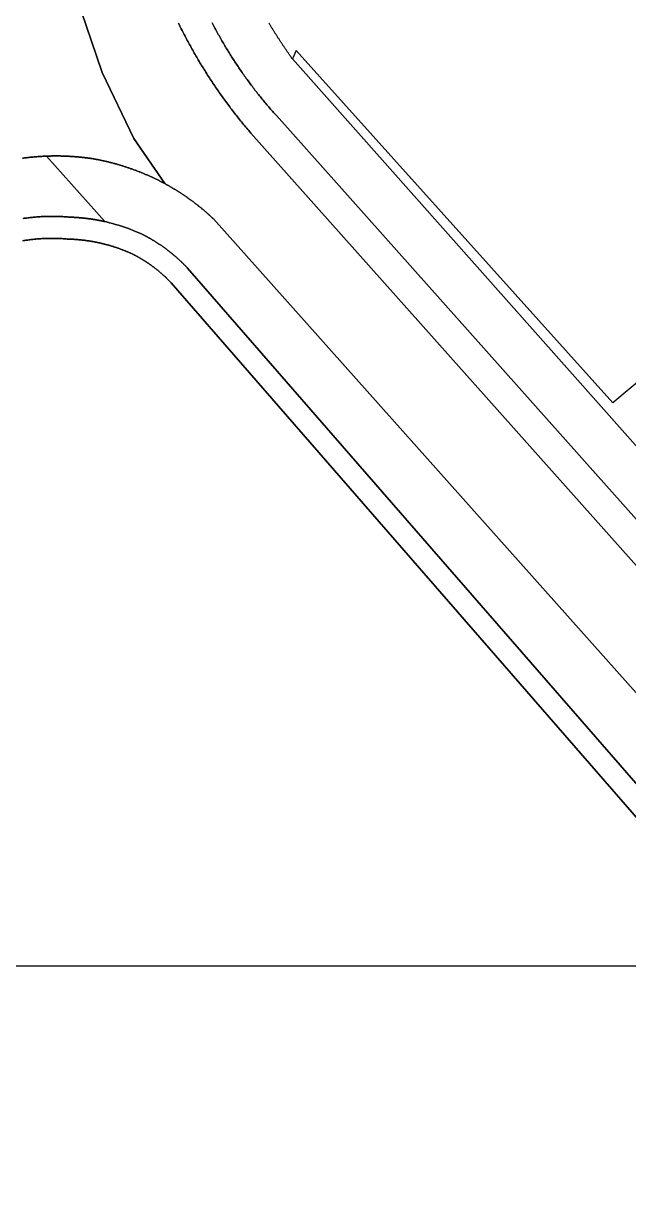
# Model space of a CAD drawing. Header units: metres. Extents: x -127 to 442, y -186 to 462.
# Drawn here: x 70.6 to 98.1, y 238.8 to 291.9 of the extents above; entities that cross this region are included whole.
import ezdxf

# ---------------------------------------------------------------- set-up
doc = ezdxf.new("R2010")
doc.units = ezdxf.units.M

msp = doc.modelspace()

# ---------------------------------------------------------------- linework, layer by layer
at = {"color": 7}
msp.add_lwpolyline([(0, 0), (249, 0), (249, 249), (0, 249)], close=True, dxfattribs=at)
at = {"layer": 'road_0', "color": 8}
for points in [[(79.198, 291.911), (79.229, 291.852), (79.259, 291.794), (79.29, 291.736), (79.321, 291.677), (79.352, 291.619), (79.384, 291.561), (79.415, 291.503), (79.447, 291.446), (79.479, 291.388), (79.511, 291.33), (79.544, 291.273), (79.576, 291.215), (79.609, 291.158), (79.642, 291.101), (79.675, 291.044), (79.708, 290.987), (79.741, 290.93), (79.775, 290.873), (79.809, 290.817), (79.843, 290.76), (79.877, 290.704), (79.911, 290.647), (79.946, 290.591), (79.981, 290.535), (80.016, 290.479), (80.051, 290.423), (80.086, 290.368), (80.122, 290.312), (80.157, 290.257), (80.193, 290.201), (80.229, 290.146), (80.265, 290.091), (80.302, 290.036), (80.338, 289.981), (80.375, 289.926), (80.412, 289.871), (80.449, 289.817), (80.486, 289.762), (80.524, 289.708), (80.561, 289.654), (80.599, 289.6), (80.637, 289.546), (80.675, 289.492), (80.714, 289.439), (80.752, 289.385), (80.791, 289.332), (80.83, 289.278), (80.869, 289.225), (80.908, 289.172), (80.947, 289.119), (80.987, 289.066), (81.027, 289.014), (81.067, 288.961), (81.107, 288.909), (81.147, 288.856), (81.187, 288.804), (81.228, 288.752), (81.269, 288.7), (81.31, 288.649), (81.351, 288.597), (81.392, 288.546), (81.434, 288.494), (81.475, 288.443), (81.517, 288.392), (81.559, 288.341), (81.601, 288.29), (81.643, 288.24), (81.686, 288.189), (81.728, 288.139), (81.771, 288.089), (81.814, 288.039), (81.857, 287.989), (81.9, 287.939), (81.944, 287.889), (81.987, 287.84), (82.031, 287.79), (82.075, 287.741), (82.119, 287.692), (82.119, 287.692), (99.992, 267.648)], [(102.41, 268.242), (82.849, 290.271), (82.849, 290.271), (82.831, 290.297), (82.812, 290.323), (82.794, 290.349), (82.776, 290.375), (82.758, 290.401), (82.739, 290.427), (82.721, 290.453), (82.703, 290.479), (82.685, 290.505), (82.667, 290.532), (82.649, 290.558), (82.631, 290.584), (82.613, 290.61), (82.595, 290.637), (82.577, 290.663), (82.559, 290.689), (82.541, 290.715), (82.524, 290.742), (82.506, 290.768), (82.488, 290.794), (82.47, 290.821), (82.453, 290.847), (82.435, 290.874), (82.417, 290.9), (82.4, 290.927), (82.382, 290.953), (82.365, 290.98), (82.347, 291.006), (82.33, 291.033), (82.312, 291.059), (82.295, 291.086), (82.277, 291.113), (82.26, 291.139), (82.243, 291.166), (82.226, 291.193), (82.208, 291.219), (82.191, 291.246), (82.174, 291.273), (82.157, 291.299), (82.14, 291.326), (82.122, 291.353), (82.105, 291.38), (82.088, 291.407), (82.071, 291.434), (82.054, 291.46), (82.037, 291.487), (82.021, 291.514), (82.004, 291.541), (81.987, 291.568), (81.97, 291.595), (81.953, 291.622), (81.937, 291.649), (81.92, 291.676), (81.903, 291.703), (81.887, 291.73), (81.87, 291.758), (81.853, 291.785), (81.837, 291.812), (81.82, 291.839), (81.804, 291.866), (81.787, 291.893)], [(98.82, 275.789), (97.43, 274.624), (83.021, 290.651), (82.849, 290.271), (102.41, 268.242)]]:
    msp.add_lwpolyline(points, dxfattribs=at)
at = {"layer": 'terrain_0', "color": 8}
for points in [[(77.666, 291.898), (77.699, 291.832), (77.731, 291.767), (77.764, 291.701), (77.796, 291.636), (77.83, 291.57), (77.863, 291.505), (77.896, 291.44), (77.93, 291.375), (77.964, 291.31), (77.998, 291.245), (78.032, 291.181), (78.067, 291.116), (78.101, 291.052), (78.136, 290.987), (78.171, 290.923), (78.207, 290.859), (78.242, 290.795), (78.278, 290.731), (78.314, 290.667), (78.35, 290.604), (78.386, 290.54), (78.422, 290.477), (78.459, 290.413), (78.496, 290.35), (78.533, 290.287), (78.57, 290.224), (78.608, 290.161), (78.645, 290.098), (78.683, 290.036), (78.721, 289.973), (78.76, 289.911), (78.798, 289.848), (78.837, 289.786), (78.876, 289.724), (78.915, 289.662), (78.954, 289.6), (78.993, 289.539), (79.033, 289.477), (79.073, 289.416), (79.113, 289.354), (79.153, 289.293), (79.193, 289.232), (79.234, 289.171), (79.274, 289.11), (79.315, 289.05), (79.357, 288.989), (79.398, 288.929), (79.439, 288.869), (79.481, 288.808), (79.523, 288.748), (79.565, 288.688), (79.607, 288.629), (79.65, 288.569), (79.692, 288.51), (79.735, 288.45), (79.778, 288.391), (79.821, 288.332), (79.865, 288.273), (79.908, 288.214), (79.952, 288.155), (79.996, 288.097), (80.04, 288.038), (80.084, 287.98), (80.129, 287.922), (80.174, 287.864), (80.218, 287.806), (80.263, 287.749), (80.309, 287.691), (80.354, 287.633), (80.399, 287.576), (80.445, 287.519), (80.491, 287.462), (80.537, 287.405), (80.584, 287.348), (80.63, 287.292), (80.677, 287.235), (80.723, 287.179), (80.77, 287.123), (80.818, 287.067), (80.865, 287.011), (80.912, 286.956), (80.96, 286.9), (80.96, 286.9), (121.16, 241.8)], [(99.992, 267.648), (82.119, 287.692), (82.119, 287.692), (82.075, 287.741), (82.031, 287.79), (81.987, 287.84), (81.944, 287.889), (81.9, 287.939), (81.857, 287.989), (81.814, 288.039), (81.771, 288.089), (81.728, 288.139), (81.686, 288.189), (81.643, 288.24), (81.601, 288.29), (81.559, 288.341), (81.517, 288.392), (81.475, 288.443), (81.434, 288.494), (81.392, 288.546), (81.351, 288.597), (81.31, 288.649), (81.269, 288.7), (81.228, 288.752), (81.187, 288.804), (81.147, 288.856), (81.107, 288.909), (81.067, 288.961), (81.027, 289.014), (80.987, 289.066), (80.947, 289.119), (80.908, 289.172), (80.869, 289.225), (80.83, 289.278), (80.791, 289.332), (80.752, 289.385), (80.714, 289.439), (80.675, 289.492), (80.637, 289.546), (80.599, 289.6), (80.561, 289.654), (80.524, 289.708), (80.486, 289.762), (80.449, 289.817), (80.412, 289.871), (80.375, 289.926), (80.338, 289.981), (80.302, 290.036), (80.265, 290.091), (80.229, 290.146), (80.193, 290.201), (80.157, 290.257), (80.122, 290.312), (80.086, 290.368), (80.051, 290.423), (80.016, 290.479), (79.981, 290.535), (79.946, 290.591), (79.911, 290.647), (79.877, 290.704), (79.843, 290.76), (79.809, 290.817), (79.775, 290.873), (79.741, 290.93), (79.708, 290.987), (79.675, 291.044), (79.642, 291.101), (79.609, 291.158), (79.576, 291.215), (79.544, 291.273), (79.511, 291.33), (79.479, 291.388), (79.447, 291.446), (79.415, 291.503), (79.384, 291.561), (79.352, 291.619), (79.321, 291.677), (79.29, 291.736), (79.259, 291.794), (79.229, 291.852), (79.198, 291.911)]]:
    msp.add_lwpolyline(points, dxfattribs=at)
at = {"layer": 'terrain_5', "color": 3}
for points in [[(70.577, 285.753), (70.62, 285.759), (70.663, 285.765), (70.707, 285.77), (70.75, 285.775), (70.793, 285.781), (70.837, 285.786), (70.88, 285.79), (70.924, 285.795), (70.967, 285.799), (71.011, 285.804), (71.054, 285.808), (71.098, 285.812), (71.141, 285.816), (71.185, 285.819), (71.228, 285.823), (71.272, 285.826), (71.315, 285.829), (71.359, 285.832), (71.402, 285.835), (71.446, 285.837), (71.49, 285.84), (71.533, 285.842), (71.577, 285.844), (71.62, 285.846), (71.664, 285.848), (71.664, 285.848), (71.685, 285.849), (71.705, 285.85), (71.726, 285.85), (71.747, 285.851), (71.768, 285.852), (71.788, 285.852), (71.809, 285.853), (71.83, 285.853), (71.851, 285.854), (71.871, 285.854), (71.892, 285.855), (71.913, 285.855), (71.934, 285.855), (71.954, 285.856), (71.975, 285.856), (71.996, 285.856), (72.017, 285.856), (72.037, 285.856), (72.058, 285.856), (72.079, 285.857), (72.1, 285.857), (72.12, 285.857), (72.141, 285.856), (72.162, 285.856), (72.183, 285.856), (72.203, 285.856), (72.224, 285.856), (72.245, 285.856), (72.265, 285.855), (72.286, 285.855), (72.307, 285.855), (72.328, 285.854), (72.348, 285.854), (72.369, 285.853), (72.39, 285.853), (72.411, 285.852), (72.431, 285.852), (72.452, 285.851), (72.473, 285.85), (72.494, 285.85), (72.514, 285.849), (72.535, 285.848), (72.556, 285.847), (72.577, 285.846), (72.597, 285.846), (72.618, 285.845), (72.639, 285.844), (72.659, 285.843), (72.68, 285.842), (72.701, 285.84), (72.722, 285.839), (72.742, 285.838), (72.763, 285.837), (72.784, 285.836), (72.804, 285.834), (72.825, 285.833), (72.846, 285.832), (72.866, 285.83), (72.887, 285.829), (72.908, 285.827), (72.929, 285.826), (72.949, 285.824), (72.97, 285.823), (72.991, 285.821), (73.011, 285.819), (73.032, 285.818), (73.053, 285.816), (73.073, 285.814), (73.094, 285.812), (73.115, 285.811), (73.135, 285.809), (73.156, 285.807), (73.177, 285.805), (73.197, 285.803), (73.218, 285.801), (73.239, 285.799), (73.259, 285.796), (73.28, 285.794), (73.3, 285.792), (73.321, 285.79), (73.342, 285.788), (73.362, 285.785), (73.383, 285.783), (73.403, 285.781), (73.424, 285.778), (73.445, 285.776), (73.465, 285.773), (73.486, 285.771), (73.506, 285.768), (73.527, 285.765), (73.548, 285.763), (73.568, 285.76), (73.589, 285.757), (73.609, 285.754), (73.63, 285.752), (73.65, 285.749), (73.671, 285.746), (73.691, 285.743), (73.712, 285.74), (73.712, 285.74), (73.747, 285.734), (73.782, 285.728), (73.818, 285.722), (73.853, 285.715), (73.888, 285.709), (73.923, 285.703), (73.958, 285.696), (73.993, 285.689), (74.028, 285.682), (74.063, 285.675), (74.098, 285.668), (74.133, 285.661), (74.168, 285.654), (74.203, 285.646), (74.238, 285.639), (74.272, 285.631), (74.307, 285.623), (74.342, 285.615), (74.377, 285.607), (74.412, 285.599), (74.446, 285.591), (74.481, 285.582), (74.516, 285.574), (74.55, 285.565), (74.585, 285.556), (74.619, 285.548), (74.654, 285.539), (74.689, 285.53), (74.723, 285.52), (74.757, 285.511), (74.792, 285.502), (74.826, 285.492), (74.861, 285.482), (74.895, 285.473), (74.929, 285.463), (74.964, 285.453), (74.998, 285.443), (75.032, 285.433), (75.066, 285.422), (75.1, 285.412), (75.134, 285.401), (75.168, 285.391), (75.202, 285.38), (75.236, 285.369), (75.27, 285.358), (75.304, 285.347), (75.338, 285.336), (75.372, 285.324), (75.406, 285.313), (75.44, 285.301), (75.473, 285.29), (75.507, 285.278), (75.541, 285.266), (75.574, 285.254), (75.608, 285.242), (75.641, 285.23), (75.675, 285.217), (75.708, 285.205), (75.742, 285.192), (75.775, 285.18), (75.808, 285.167), (75.842, 285.154), (75.875, 285.141), (75.908, 285.128), (75.941, 285.115), (75.974, 285.101), (76.007, 285.088), (76.041, 285.074), (76.073, 285.061), (76.106, 285.047), (76.139, 285.033), (76.172, 285.019), (76.205, 285.005), (76.238, 284.991), (76.27, 284.976), (76.303, 284.962), (76.336, 284.948), (76.368, 284.933), (76.401, 284.918), (76.433, 284.903), (76.466, 284.888), (76.498, 284.873), (76.53, 284.858), (76.562, 284.843), (76.595, 284.827), (76.627, 284.812), (76.659, 284.796), (76.691, 284.781), (76.723, 284.765), (76.755, 284.749), (76.787, 284.733), (76.819, 284.717), (76.85, 284.701), (76.882, 284.684), (76.914, 284.668), (76.945, 284.651), (76.977, 284.635), (77.009, 284.618), (77.04, 284.601), (77.04, 284.601), (75.643, 286.651), (74.199, 289.659), (72.996, 293.194)], [(72.996, 293.194), (74.199, 289.659), (75.643, 286.651), (77.04, 284.601), (77.04, 284.601), (77.064, 284.588), (77.089, 284.574), (77.113, 284.561), (77.137, 284.548), (77.161, 284.534), (77.185, 284.521), (77.209, 284.507), (77.233, 284.493), (77.257, 284.48), (77.281, 284.466), (77.305, 284.452), (77.329, 284.438), (77.353, 284.424), (77.377, 284.41), (77.401, 284.396), (77.425, 284.382), (77.448, 284.368), (77.472, 284.353), (77.496, 284.339), (77.519, 284.324), (77.543, 284.31), (77.566, 284.295), (77.59, 284.281), (77.613, 284.266), (77.637, 284.251), (77.66, 284.237), (77.683, 284.222), (77.707, 284.207), (77.73, 284.192), (77.753, 284.177), (77.776, 284.162), (77.8, 284.147), (77.823, 284.131), (77.846, 284.116), (77.869, 284.101), (77.892, 284.085), (77.915, 284.07), (77.938, 284.054), (77.96, 284.039), (77.983, 284.023), (78.006, 284.008), (78.029, 283.992), (78.052, 283.976), (78.074, 283.96), (78.097, 283.944), (78.119, 283.928), (78.142, 283.912), (78.164, 283.896), (78.187, 283.88), (78.209, 283.864), (78.232, 283.848), (78.254, 283.831), (78.276, 283.815), (78.299, 283.798), (78.321, 283.782), (78.343, 283.765), (78.365, 283.749), (78.387, 283.732), (78.409, 283.715), (78.431, 283.698), (78.453, 283.682), (78.475, 283.665), (78.497, 283.648), (78.519, 283.631), (78.54, 283.614), (78.562, 283.596), (78.584, 283.579), (78.605, 283.562), (78.627, 283.545), (78.649, 283.527), (78.67, 283.51), (78.692, 283.492), (78.713, 283.475), (78.734, 283.457), (78.756, 283.44), (78.777, 283.422), (78.798, 283.404), (78.819, 283.386), (78.84, 283.369), (78.861, 283.351), (78.883, 283.333), (78.904, 283.315), (78.924, 283.297), (78.945, 283.278), (78.966, 283.26), (78.987, 283.242), (79.008, 283.224), (79.028, 283.205), (79.049, 283.187), (79.07, 283.169), (79.09, 283.15), (79.111, 283.131), (79.131, 283.113), (79.152, 283.094), (79.172, 283.075), (79.192, 283.057), (79.213, 283.038), (79.233, 283.019), (79.253, 283), (79.253, 283), (120.2, 237.078)], [(121.16, 241.8), (80.96, 286.9), (80.96, 286.9), (80.912, 286.956), (80.865, 287.011), (80.818, 287.067), (80.77, 287.123), (80.723, 287.179), (80.677, 287.235), (80.63, 287.292), (80.584, 287.348), (80.537, 287.405), (80.491, 287.462), (80.445, 287.519), (80.399, 287.576), (80.354, 287.633), (80.309, 287.691), (80.263, 287.749), (80.218, 287.806), (80.174, 287.864), (80.129, 287.922), (80.084, 287.98), (80.04, 288.038), (79.996, 288.097), (79.952, 288.155), (79.908, 288.214), (79.865, 288.273), (79.821, 288.332), (79.778, 288.391), (79.735, 288.45), (79.692, 288.51), (79.65, 288.569), (79.607, 288.629), (79.565, 288.688), (79.523, 288.748), (79.481, 288.808), (79.439, 288.869), (79.398, 288.929), (79.357, 288.989), (79.315, 289.05), (79.274, 289.11), (79.234, 289.171), (79.193, 289.232), (79.153, 289.293), (79.113, 289.354), (79.073, 289.416), (79.033, 289.477), (78.993, 289.539), (78.954, 289.6), (78.915, 289.662), (78.876, 289.724), (78.837, 289.786), (78.798, 289.848), (78.76, 289.911), (78.721, 289.973), (78.683, 290.036), (78.645, 290.098), (78.608, 290.161), (78.57, 290.224), (78.533, 290.287), (78.496, 290.35), (78.459, 290.413), (78.422, 290.477), (78.386, 290.54), (78.35, 290.604), (78.314, 290.667), (78.278, 290.731), (78.242, 290.795), (78.207, 290.859), (78.171, 290.923), (78.136, 290.987), (78.101, 291.052), (78.067, 291.116), (78.032, 291.181), (77.998, 291.245), (77.964, 291.31), (77.93, 291.375), (77.896, 291.44), (77.863, 291.505), (77.83, 291.57), (77.796, 291.636), (77.764, 291.701), (77.731, 291.767), (77.699, 291.832), (77.666, 291.898)], [(70.602, 283.013), (70.653, 283.02), (70.705, 283.027), (70.756, 283.034), (70.807, 283.04), (70.859, 283.046), (70.91, 283.052), (70.961, 283.058), (71.013, 283.063), (71.064, 283.068), (71.116, 283.073), (71.167, 283.077), (71.219, 283.081), (71.27, 283.085), (71.322, 283.089), (71.373, 283.092), (71.425, 283.095), (71.477, 283.097), (71.528, 283.1), (71.58, 283.102), (71.632, 283.104), (71.683, 283.105), (71.735, 283.106), (71.787, 283.107), (71.838, 283.108), (71.89, 283.108), (71.942, 283.108), (71.993, 283.108), (72.045, 283.107), (72.097, 283.106), (72.148, 283.105), (72.2, 283.104), (72.252, 283.102), (72.303, 283.1), (72.355, 283.098), (72.407, 283.095), (72.458, 283.092), (72.51, 283.089), (72.561, 283.085), (72.613, 283.081), (72.664, 283.077), (72.716, 283.073), (72.716, 283.073), (72.732, 283.073), (72.749, 283.072), (72.765, 283.071), (72.781, 283.071), (72.798, 283.07), (72.814, 283.07), (72.831, 283.069), (72.847, 283.068), (72.863, 283.067), (72.88, 283.067), (72.896, 283.066), (72.912, 283.065), (72.929, 283.064), (72.945, 283.063), (72.961, 283.062), (72.978, 283.061), (72.994, 283.06), (73.01, 283.059), (73.027, 283.058), (73.043, 283.057), (73.059, 283.056), (73.076, 283.055), (73.092, 283.054), (73.108, 283.053), (73.125, 283.051), (73.141, 283.05), (73.157, 283.049), (73.174, 283.047), (73.19, 283.046), (73.206, 283.044), (73.223, 283.043), (73.239, 283.042), (73.255, 283.04), (73.272, 283.039), (73.288, 283.037), (73.304, 283.035), (73.321, 283.034), (73.337, 283.032), (73.353, 283.03), (73.369, 283.029), (73.386, 283.027), (73.402, 283.025), (73.418, 283.023), (73.435, 283.021), (73.451, 283.019), (73.467, 283.018), (73.483, 283.016), (73.5, 283.014), (73.516, 283.012), (73.532, 283.009), (73.548, 283.007), (73.565, 283.005), (73.581, 283.003), (73.597, 283.001), (73.613, 282.999), (73.629, 282.996), (73.646, 282.994), (73.662, 282.992), (73.678, 282.99), (73.694, 282.987), (73.71, 282.985), (73.727, 282.982), (73.743, 282.98), (73.759, 282.977), (73.775, 282.975), (73.791, 282.972), (73.808, 282.97), (73.824, 282.967), (73.84, 282.964), (73.856, 282.962), (73.872, 282.959), (73.888, 282.956), (73.905, 282.953), (73.921, 282.951), (73.937, 282.948), (73.953, 282.945), (73.969, 282.942), (73.985, 282.939), (74.001, 282.936), (74.017, 282.933), (74.033, 282.93), (74.049, 282.927), (74.066, 282.924), (74.082, 282.921), (74.098, 282.918), (74.114, 282.914), (74.13, 282.911), (74.146, 282.908), (74.162, 282.905), (74.178, 282.901), (74.194, 282.898), (74.21, 282.895), (74.226, 282.891), (74.242, 282.888), (74.258, 282.884), (74.274, 282.881), (74.29, 282.877), (74.306, 282.874), (74.322, 282.87), (74.322, 282.87), (71.664, 285.848), (71.664, 285.848), (71.62, 285.846), (71.577, 285.844), (71.533, 285.842), (71.49, 285.84), (71.446, 285.837), (71.402, 285.835), (71.359, 285.832), (71.315, 285.829), (71.272, 285.826), (71.228, 285.823), (71.185, 285.819), (71.141, 285.816), (71.098, 285.812), (71.054, 285.808), (71.011, 285.804), (70.967, 285.799), (70.924, 285.795), (70.88, 285.79), (70.837, 285.786), (70.793, 285.781), (70.75, 285.775), (70.707, 285.77), (70.663, 285.765), (70.62, 285.759), (70.577, 285.753)], [(120.2, 237.078), (79.253, 283), (79.253, 283), (79.233, 283.019), (79.213, 283.038), (79.192, 283.057), (79.172, 283.075), (79.152, 283.094), (79.131, 283.113), (79.111, 283.131), (79.09, 283.15), (79.07, 283.169), (79.049, 283.187), (79.028, 283.205), (79.008, 283.224), (78.987, 283.242), (78.966, 283.26), (78.945, 283.278), (78.924, 283.297), (78.904, 283.315), (78.883, 283.333), (78.861, 283.351), (78.84, 283.369), (78.819, 283.386), (78.798, 283.404), (78.777, 283.422), (78.756, 283.44), (78.734, 283.457), (78.713, 283.475), (78.692, 283.492), (78.67, 283.51), (78.649, 283.527), (78.627, 283.545), (78.605, 283.562), (78.584, 283.579), (78.562, 283.596), (78.54, 283.614), (78.519, 283.631), (78.497, 283.648), (78.475, 283.665), (78.453, 283.682), (78.431, 283.698), (78.409, 283.715), (78.387, 283.732), (78.365, 283.749), (78.343, 283.765), (78.321, 283.782), (78.299, 283.798), (78.276, 283.815), (78.254, 283.831), (78.232, 283.848), (78.209, 283.864), (78.187, 283.88), (78.164, 283.896), (78.142, 283.912), (78.119, 283.928), (78.097, 283.944), (78.074, 283.96), (78.052, 283.976), (78.029, 283.992), (78.006, 284.008), (77.983, 284.023), (77.96, 284.039), (77.938, 284.054), (77.915, 284.07), (77.892, 284.085), (77.869, 284.101), (77.846, 284.116), (77.823, 284.131), (77.8, 284.147), (77.776, 284.162), (77.753, 284.177), (77.73, 284.192), (77.707, 284.207), (77.683, 284.222), (77.66, 284.237), (77.637, 284.251), (77.613, 284.266), (77.59, 284.281), (77.566, 284.295), (77.543, 284.31), (77.519, 284.324), (77.496, 284.339), (77.472, 284.353), (77.448, 284.368), (77.425, 284.382), (77.401, 284.396), (77.377, 284.41), (77.353, 284.424), (77.329, 284.438), (77.305, 284.452), (77.281, 284.466), (77.257, 284.48), (77.233, 284.493), (77.209, 284.507), (77.185, 284.521), (77.161, 284.534), (77.137, 284.548), (77.113, 284.561), (77.089, 284.574), (77.064, 284.588), (77.04, 284.601), (77.04, 284.601), (77.009, 284.618), (76.977, 284.635), (76.945, 284.651), (76.914, 284.668), (76.882, 284.684), (76.85, 284.701), (76.819, 284.717), (76.787, 284.733), (76.755, 284.749), (76.723, 284.765), (76.691, 284.781), (76.659, 284.796), (76.627, 284.812), (76.595, 284.827), (76.562, 284.843), (76.53, 284.858), (76.498, 284.873), (76.466, 284.888), (76.433, 284.903), (76.401, 284.918), (76.368, 284.933), (76.336, 284.948), (76.303, 284.962), (76.27, 284.976), (76.238, 284.991), (76.205, 285.005), (76.172, 285.019), (76.139, 285.033), (76.106, 285.047), (76.073, 285.061), (76.041, 285.074), (76.007, 285.088), (75.974, 285.101), (75.941, 285.115), (75.908, 285.128), (75.875, 285.141), (75.842, 285.154), (75.808, 285.167), (75.775, 285.18), (75.742, 285.192), (75.708, 285.205), (75.675, 285.217), (75.641, 285.23), (75.608, 285.242), (75.574, 285.254), (75.541, 285.266), (75.507, 285.278), (75.473, 285.29), (75.44, 285.301), (75.406, 285.313), (75.372, 285.324), (75.338, 285.336), (75.304, 285.347), (75.27, 285.358), (75.236, 285.369), (75.202, 285.38), (75.168, 285.391), (75.134, 285.401), (75.1, 285.412), (75.066, 285.422), (75.032, 285.433), (74.998, 285.443), (74.964, 285.453), (74.929, 285.463), (74.895, 285.473), (74.861, 285.482), (74.826, 285.492), (74.792, 285.502), (74.757, 285.511), (74.723, 285.52), (74.689, 285.53), (74.654, 285.539), (74.619, 285.548), (74.585, 285.556), (74.55, 285.565), (74.516, 285.574), (74.481, 285.582), (74.446, 285.591), (74.412, 285.599), (74.377, 285.607), (74.342, 285.615), (74.307, 285.623), (74.272, 285.631), (74.238, 285.639), (74.203, 285.646), (74.168, 285.654), (74.133, 285.661), (74.098, 285.668), (74.063, 285.675), (74.028, 285.682), (73.993, 285.689), (73.958, 285.696), (73.923, 285.703), (73.888, 285.709), (73.853, 285.715), (73.818, 285.722), (73.782, 285.728), (73.747, 285.734), (73.712, 285.74), (73.712, 285.74), (73.691, 285.743), (73.671, 285.746), (73.65, 285.749), (73.63, 285.752), (73.609, 285.754), (73.589, 285.757), (73.568, 285.76), (73.548, 285.763), (73.527, 285.765), (73.506, 285.768), (73.486, 285.771), (73.465, 285.773), (73.445, 285.776), (73.424, 285.778), (73.403, 285.781), (73.383, 285.783), (73.362, 285.785), (73.342, 285.788), (73.321, 285.79), (73.3, 285.792), (73.28, 285.794), (73.259, 285.796), (73.239, 285.799), (73.218, 285.801), (73.197, 285.803), (73.177, 285.805), (73.156, 285.807), (73.135, 285.809), (73.115, 285.811), (73.094, 285.812), (73.073, 285.814), (73.053, 285.816), (73.032, 285.818), (73.011, 285.819), (72.991, 285.821), (72.97, 285.823), (72.949, 285.824), (72.929, 285.826), (72.908, 285.827), (72.887, 285.829), (72.866, 285.83), (72.846, 285.832), (72.825, 285.833), (72.804, 285.834), (72.784, 285.836), (72.763, 285.837), (72.742, 285.838), (72.722, 285.839), (72.701, 285.84), (72.68, 285.842), (72.659, 285.843), (72.639, 285.844), (72.618, 285.845), (72.597, 285.846), (72.577, 285.846), (72.556, 285.847), (72.535, 285.848), (72.514, 285.849), (72.494, 285.85), (72.473, 285.85), (72.452, 285.851), (72.431, 285.852), (72.411, 285.852), (72.39, 285.853), (72.369, 285.853), (72.348, 285.854), (72.328, 285.854), (72.307, 285.855), (72.286, 285.855), (72.265, 285.855), (72.245, 285.856), (72.224, 285.856), (72.203, 285.856), (72.183, 285.856), (72.162, 285.856), (72.141, 285.856), (72.12, 285.857), (72.1, 285.857), (72.079, 285.857), (72.058, 285.856), (72.037, 285.856), (72.017, 285.856), (71.996, 285.856), (71.975, 285.856), (71.954, 285.856), (71.934, 285.855), (71.913, 285.855), (71.892, 285.855), (71.871, 285.854), (71.851, 285.854), (71.83, 285.853), (71.809, 285.853), (71.788, 285.852), (71.768, 285.852), (71.747, 285.851), (71.726, 285.85), (71.705, 285.85), (71.685, 285.849), (71.664, 285.848), (71.664, 285.848), (74.322, 282.87), (74.396, 282.853), (74.534, 282.82), (74.67, 282.784), (74.807, 282.746), (74.942, 282.705), (75.077, 282.663), (75.211, 282.618), (75.345, 282.571), (75.477, 282.522), (75.609, 282.47), (76.012, 282.297), (76.012, 282.297), (76.035, 282.285), (76.059, 282.273), (76.082, 282.261), (76.105, 282.249), (76.128, 282.237), (76.151, 282.225), (76.175, 282.213), (76.198, 282.2), (76.221, 282.188), (76.244, 282.175), (76.267, 282.163), (76.289, 282.15), (76.312, 282.137), (76.335, 282.124), (76.358, 282.112), (76.38, 282.099), (76.403, 282.085), (76.426, 282.072), (76.448, 282.059), (76.471, 282.046), (76.493, 282.032), (76.516, 282.019), (76.538, 282.005), (76.56, 281.992), (76.583, 281.978), (76.605, 281.964), (76.627, 281.95), (76.649, 281.936), (76.671, 281.922), (76.693, 281.908), (76.715, 281.894), (76.737, 281.88), (76.759, 281.865), (76.781, 281.851), (76.803, 281.836), (76.824, 281.822), (76.846, 281.807), (76.868, 281.792), (76.889, 281.777), (76.911, 281.763), (76.932, 281.748), (76.954, 281.733), (76.975, 281.717), (76.996, 281.702), (77.017, 281.687), (77.039, 281.672), (77.06, 281.656), (77.081, 281.641), (77.102, 281.625), (77.123, 281.61), (77.144, 281.594), (77.165, 281.578), (77.185, 281.562), (77.206, 281.546), (77.227, 281.53), (77.248, 281.514), (77.268, 281.498), (77.289, 281.482), (77.309, 281.466), (77.33, 281.449), (77.35, 281.433), (77.37, 281.416), (77.39, 281.4), (77.411, 281.383), (77.431, 281.366), (77.451, 281.35), (77.471, 281.333), (77.491, 281.316), (77.511, 281.299), (77.53, 281.282), (77.55, 281.265), (77.57, 281.247), (77.59, 281.23), (77.609, 281.213), (77.629, 281.195), (77.648, 281.178), (77.667, 281.16), (77.687, 281.143), (77.706, 281.125), (77.725, 281.107), (77.744, 281.089), (77.764, 281.071), (77.783, 281.053), (77.801, 281.035), (77.82, 281.017), (77.839, 280.999), (77.858, 280.981), (77.877, 280.963), (77.895, 280.944), (77.914, 280.926), (77.932, 280.907), (77.951, 280.889), (77.969, 280.87), (77.987, 280.851), (78.006, 280.833), (78.024, 280.814), (78.042, 280.795), (78.06, 280.776), (78.078, 280.757), (78.078, 280.757), (118.86, 233.891)], [(118.86, 233.891), (78.078, 280.757), (78.078, 280.757), (78.06, 280.776), (78.042, 280.795), (78.024, 280.814), (78.006, 280.833), (77.987, 280.851), (77.969, 280.87), (77.951, 280.889), (77.932, 280.907), (77.914, 280.926), (77.895, 280.944), (77.877, 280.963), (77.858, 280.981), (77.839, 280.999), (77.82, 281.017), (77.801, 281.035), (77.783, 281.053), (77.764, 281.071), (77.744, 281.089), (77.725, 281.107), (77.706, 281.125), (77.687, 281.143), (77.667, 281.16), (77.648, 281.178), (77.629, 281.195), (77.609, 281.213), (77.59, 281.23), (77.57, 281.247), (77.55, 281.265), (77.53, 281.282), (77.511, 281.299), (77.491, 281.316), (77.471, 281.333), (77.451, 281.35), (77.431, 281.366), (77.411, 281.383), (77.39, 281.4), (77.37, 281.416), (77.35, 281.433), (77.33, 281.449), (77.309, 281.466), (77.289, 281.482), (77.268, 281.498), (77.248, 281.514), (77.227, 281.53), (77.206, 281.546), (77.185, 281.562), (77.165, 281.578), (77.144, 281.594), (77.123, 281.61), (77.102, 281.625), (77.081, 281.641), (77.06, 281.656), (77.039, 281.672), (77.017, 281.687), (76.996, 281.702), (76.975, 281.717), (76.954, 281.733), (76.932, 281.748), (76.911, 281.763), (76.889, 281.777), (76.868, 281.792), (76.846, 281.807), (76.824, 281.822), (76.803, 281.836), (76.781, 281.851), (76.759, 281.865), (76.737, 281.88), (76.715, 281.894), (76.693, 281.908), (76.671, 281.922), (76.649, 281.936), (76.627, 281.95), (76.605, 281.964), (76.583, 281.978), (76.56, 281.992), (76.538, 282.005), (76.516, 282.019), (76.493, 282.032), (76.471, 282.046), (76.448, 282.059), (76.426, 282.072), (76.403, 282.085), (76.38, 282.099), (76.358, 282.112), (76.335, 282.124), (76.312, 282.137), (76.289, 282.15), (76.267, 282.163), (76.244, 282.175), (76.221, 282.188), (76.198, 282.2), (76.175, 282.213), (76.151, 282.225), (76.128, 282.237), (76.105, 282.249), (76.082, 282.261), (76.059, 282.273), (76.035, 282.285), (76.012, 282.297), (76.012, 282.297), (75.609, 282.47), (75.477, 282.522), (75.345, 282.571), (75.211, 282.618), (75.077, 282.663), (74.942, 282.705), (74.807, 282.746), (74.67, 282.784), (74.534, 282.82), (74.396, 282.853), (74.322, 282.87), (74.322, 282.87), (74.306, 282.874), (74.29, 282.877), (74.274, 282.881), (74.258, 282.884), (74.242, 282.888), (74.226, 282.891), (74.21, 282.895), (74.194, 282.898), (74.178, 282.901), (74.162, 282.905), (74.146, 282.908), (74.13, 282.911), (74.114, 282.914), (74.098, 282.918), (74.082, 282.921), (74.066, 282.924), (74.049, 282.927), (74.033, 282.93), (74.017, 282.933), (74.001, 282.936), (73.985, 282.939), (73.969, 282.942), (73.953, 282.945), (73.937, 282.948), (73.921, 282.951), (73.905, 282.953), (73.888, 282.956), (73.872, 282.959), (73.856, 282.962), (73.84, 282.964), (73.824, 282.967), (73.808, 282.97), (73.791, 282.972), (73.775, 282.975), (73.759, 282.977), (73.743, 282.98), (73.727, 282.982), (73.71, 282.985), (73.694, 282.987), (73.678, 282.99), (73.662, 282.992), (73.646, 282.994), (73.629, 282.996), (73.613, 282.999), (73.597, 283.001), (73.581, 283.003), (73.565, 283.005), (73.548, 283.007), (73.532, 283.009), (73.516, 283.012), (73.5, 283.014), (73.483, 283.016), (73.467, 283.018), (73.451, 283.019), (73.435, 283.021), (73.418, 283.023), (73.402, 283.025), (73.386, 283.027), (73.369, 283.029), (73.353, 283.03), (73.337, 283.032), (73.321, 283.034), (73.304, 283.035), (73.288, 283.037), (73.272, 283.039), (73.255, 283.04), (73.239, 283.042), (73.223, 283.043), (73.206, 283.044), (73.19, 283.046), (73.174, 283.047), (73.157, 283.049), (73.141, 283.05), (73.125, 283.051), (73.108, 283.053), (73.092, 283.054), (73.076, 283.055), (73.059, 283.056), (73.043, 283.057), (73.027, 283.058), (73.01, 283.059), (72.994, 283.06), (72.978, 283.061), (72.961, 283.062), (72.945, 283.063), (72.929, 283.064), (72.912, 283.065), (72.896, 283.066), (72.88, 283.067), (72.863, 283.067), (72.847, 283.068), (72.831, 283.069), (72.814, 283.07), (72.798, 283.07), (72.781, 283.071), (72.765, 283.071), (72.749, 283.072), (72.732, 283.073), (72.716, 283.073), (72.716, 283.073), (72.664, 283.077), (72.613, 283.081), (72.561, 283.085), (72.51, 283.089), (72.458, 283.092), (72.407, 283.095), (72.355, 283.098), (72.303, 283.1), (72.252, 283.102), (72.2, 283.104), (72.148, 283.105), (72.097, 283.106), (72.045, 283.107), (71.993, 283.108), (71.942, 283.108), (71.89, 283.108), (71.838, 283.108), (71.787, 283.107), (71.735, 283.106), (71.683, 283.105), (71.632, 283.104), (71.58, 283.102), (71.528, 283.1), (71.477, 283.097), (71.425, 283.095), (71.373, 283.092), (71.322, 283.089), (71.27, 283.085), (71.219, 283.081), (71.167, 283.077), (71.116, 283.073), (71.064, 283.068), (71.013, 283.063), (70.961, 283.058), (70.91, 283.052), (70.859, 283.046), (70.807, 283.04), (70.756, 283.034), (70.705, 283.027), (70.653, 283.02), (70.602, 283.013)], [(70.586, 281.999), (70.632, 282.006), (70.678, 282.013), (70.723, 282.02), (70.769, 282.027), (70.815, 282.033), (70.86, 282.04), (70.906, 282.045), (70.952, 282.051), (70.998, 282.056), (71.044, 282.061), (71.09, 282.066), (71.136, 282.071), (71.182, 282.075), (71.228, 282.079), (71.274, 282.083), (71.32, 282.086), (71.366, 282.09), (71.412, 282.093), (71.458, 282.095), (71.504, 282.098), (71.55, 282.1), (71.596, 282.102), (71.642, 282.104), (71.689, 282.105), (71.735, 282.106), (71.781, 282.107), (71.827, 282.108), (71.873, 282.108), (71.919, 282.108), (71.965, 282.108), (72.012, 282.108), (72.058, 282.107), (72.104, 282.106), (72.15, 282.105), (72.196, 282.103), (72.242, 282.102), (72.289, 282.1), (72.335, 282.097), (72.381, 282.095), (72.427, 282.092), (72.473, 282.089), (72.519, 282.086), (72.565, 282.082), (72.611, 282.078), (72.657, 282.074), (72.657, 282.074), (72.688, 282.073), (72.718, 282.072), (72.749, 282.071), (72.779, 282.07), (72.81, 282.069), (72.841, 282.067), (72.871, 282.065), (72.902, 282.064), (72.932, 282.062), (72.963, 282.06), (72.993, 282.058), (73.024, 282.056), (73.054, 282.053), (73.085, 282.051), (73.116, 282.048), (73.146, 282.045), (73.177, 282.042), (73.207, 282.04), (73.237, 282.036), (73.268, 282.033), (73.298, 282.03), (73.329, 282.026), (73.359, 282.023), (73.39, 282.019), (73.42, 282.015), (73.45, 282.011), (73.481, 282.007), (73.511, 282.003), (73.541, 281.998), (73.572, 281.994), (73.602, 281.989), (73.632, 281.985), (73.662, 281.98), (73.693, 281.975), (73.723, 281.97), (73.753, 281.964), (73.783, 281.959), (73.813, 281.954), (73.843, 281.948), (73.873, 281.942), (73.903, 281.936), (73.934, 281.93), (73.964, 281.924), (73.993, 281.918), (74.023, 281.912), (74.053, 281.905), (74.083, 281.899), (74.113, 281.892), (74.143, 281.885), (74.173, 281.878), (74.203, 281.871), (74.232, 281.864), (74.262, 281.857), (74.292, 281.849), (74.322, 281.842), (74.351, 281.834), (74.381, 281.826), (74.41, 281.818), (74.44, 281.81), (74.469, 281.802), (74.499, 281.794), (74.528, 281.785), (74.558, 281.777), (74.587, 281.768), (74.616, 281.759), (74.646, 281.75), (74.675, 281.741), (74.704, 281.732), (74.733, 281.723), (74.763, 281.714), (74.792, 281.704), (74.821, 281.694), (74.85, 281.685), (74.879, 281.675), (74.908, 281.665), (74.937, 281.655), (74.965, 281.645), (74.994, 281.634), (75.023, 281.624), (75.052, 281.613), (75.081, 281.602), (75.109, 281.592), (75.138, 281.581), (75.166, 281.57), (75.195, 281.558), (75.223, 281.547), (75.252, 281.536), (75.28, 281.524), (75.308, 281.513), (75.337, 281.501), (75.365, 281.489), (75.393, 281.477), (75.421, 281.465), (75.449, 281.453), (75.477, 281.44), (75.505, 281.428), (75.533, 281.415), (75.561, 281.403), (75.589, 281.39), (75.589, 281.39), (75.609, 281.38), (75.628, 281.37), (75.648, 281.36), (75.668, 281.349), (75.687, 281.339), (75.707, 281.329), (75.726, 281.318), (75.746, 281.308), (75.765, 281.297), (75.785, 281.286), (75.804, 281.276), (75.823, 281.265), (75.843, 281.254), (75.862, 281.243), (75.881, 281.232), (75.9, 281.221), (75.919, 281.21), (75.938, 281.199), (75.958, 281.187), (75.977, 281.176), (75.996, 281.165), (76.014, 281.153), (76.033, 281.142), (76.052, 281.13), (76.071, 281.118), (76.09, 281.107), (76.109, 281.095), (76.127, 281.083), (76.146, 281.071), (76.165, 281.059), (76.183, 281.047), (76.202, 281.035), (76.22, 281.023), (76.239, 281.01), (76.257, 280.998), (76.275, 280.986), (76.294, 280.973), (76.312, 280.961), (76.33, 280.948), (76.348, 280.936), (76.367, 280.923), (76.385, 280.91), (76.403, 280.897), (76.421, 280.884), (76.439, 280.872), (76.457, 280.859), (76.475, 280.845), (76.492, 280.832), (76.51, 280.819), (76.528, 280.806), (76.546, 280.793), (76.563, 280.779), (76.581, 280.766), (76.598, 280.752), (76.616, 280.739), (76.633, 280.725), (76.651, 280.711), (76.668, 280.698), (76.685, 280.684), (76.703, 280.67), (76.72, 280.656), (76.737, 280.642), (76.754, 280.628), (76.771, 280.614), (76.788, 280.6), (76.805, 280.586), (76.822, 280.571), (76.839, 280.557), (76.856, 280.543), (76.873, 280.528), (76.89, 280.514), (76.906, 280.499), (76.923, 280.485), (76.939, 280.47), (76.956, 280.455), (76.972, 280.44), (76.989, 280.426), (77.005, 280.411), (77.022, 280.396), (77.038, 280.381), (77.054, 280.366), (77.07, 280.351), (77.086, 280.335), (77.102, 280.32), (77.118, 280.305), (77.134, 280.289), (77.15, 280.274), (77.166, 280.259), (77.182, 280.243), (77.198, 280.228), (77.213, 280.212), (77.229, 280.196), (77.245, 280.181), (77.26, 280.165), (77.276, 280.149), (77.291, 280.133), (77.306, 280.117), (77.322, 280.101), (77.337, 280.085), (77.337, 280.085), (118.141, 233.194)]]:
    msp.add_lwpolyline(points, dxfattribs=at)
at = {"layer": 'water', "color": 5}
msp.add_lwpolyline([(118.141, 233.194), (77.337, 280.085), (77.337, 280.085), (77.322, 280.101), (77.306, 280.117), (77.291, 280.133), (77.276, 280.149), (77.26, 280.165), (77.245, 280.181), (77.229, 280.196), (77.213, 280.212), (77.198, 280.228), (77.182, 280.243), (77.166, 280.259), (77.15, 280.274), (77.134, 280.289), (77.118, 280.305), (77.102, 280.32), (77.086, 280.335), (77.07, 280.351), (77.054, 280.366), (77.038, 280.381), (77.022, 280.396), (77.005, 280.411), (76.989, 280.426), (76.972, 280.44), (76.956, 280.455), (76.939, 280.47), (76.923, 280.485), (76.906, 280.499), (76.89, 280.514), (76.873, 280.528), (76.856, 280.543), (76.839, 280.557), (76.822, 280.571), (76.805, 280.586), (76.788, 280.6), (76.771, 280.614), (76.754, 280.628), (76.737, 280.642), (76.72, 280.656), (76.703, 280.67), (76.685, 280.684), (76.668, 280.698), (76.651, 280.711), (76.633, 280.725), (76.616, 280.739), (76.598, 280.752), (76.581, 280.766), (76.563, 280.779), (76.546, 280.793), (76.528, 280.806), (76.51, 280.819), (76.492, 280.832), (76.475, 280.845), (76.457, 280.859), (76.439, 280.872), (76.421, 280.884), (76.403, 280.897), (76.385, 280.91), (76.367, 280.923), (76.348, 280.936), (76.33, 280.948), (76.312, 280.961), (76.294, 280.973), (76.275, 280.986), (76.257, 280.998), (76.239, 281.01), (76.22, 281.023), (76.202, 281.035), (76.183, 281.047), (76.165, 281.059), (76.146, 281.071), (76.127, 281.083), (76.109, 281.095), (76.09, 281.107), (76.071, 281.118), (76.052, 281.13), (76.033, 281.142), (76.014, 281.153), (75.996, 281.165), (75.977, 281.176), (75.958, 281.187), (75.938, 281.199), (75.919, 281.21), (75.9, 281.221), (75.881, 281.232), (75.862, 281.243), (75.843, 281.254), (75.823, 281.265), (75.804, 281.276), (75.785, 281.286), (75.765, 281.297), (75.746, 281.308), (75.726, 281.318), (75.707, 281.329), (75.687, 281.339), (75.668, 281.349), (75.648, 281.36), (75.628, 281.37), (75.609, 281.38), (75.589, 281.39), (75.589, 281.39), (75.561, 281.403), (75.533, 281.415), (75.505, 281.428), (75.477, 281.44), (75.449, 281.453), (75.421, 281.465), (75.393, 281.477), (75.365, 281.489), (75.337, 281.501), (75.308, 281.513), (75.28, 281.524), (75.252, 281.536), (75.223, 281.547), (75.195, 281.558), (75.166, 281.57), (75.138, 281.581), (75.109, 281.592), (75.081, 281.602), (75.052, 281.613), (75.023, 281.624), (74.994, 281.634), (74.965, 281.645), (74.937, 281.655), (74.908, 281.665), (74.879, 281.675), (74.85, 281.685), (74.821, 281.694), (74.792, 281.704), (74.763, 281.714), (74.733, 281.723), (74.704, 281.732), (74.675, 281.741), (74.646, 281.75), (74.616, 281.759), (74.587, 281.768), (74.558, 281.777), (74.528, 281.785), (74.499, 281.794), (74.469, 281.802), (74.44, 281.81), (74.41, 281.818), (74.381, 281.826), (74.351, 281.834), (74.322, 281.842), (74.292, 281.849), (74.262, 281.857), (74.232, 281.864), (74.203, 281.871), (74.173, 281.878), (74.143, 281.885), (74.113, 281.892), (74.083, 281.899), (74.053, 281.905), (74.023, 281.912), (73.993, 281.918), (73.964, 281.924), (73.934, 281.93), (73.903, 281.936), (73.873, 281.942), (73.843, 281.948), (73.813, 281.954), (73.783, 281.959), (73.753, 281.964), (73.723, 281.97), (73.693, 281.975), (73.662, 281.98), (73.632, 281.985), (73.602, 281.989), (73.572, 281.994), (73.541, 281.998), (73.511, 282.003), (73.481, 282.007), (73.45, 282.011), (73.42, 282.015), (73.39, 282.019), (73.359, 282.023), (73.329, 282.026), (73.298, 282.03), (73.268, 282.033), (73.237, 282.036), (73.207, 282.04), (73.177, 282.042), (73.146, 282.045), (73.116, 282.048), (73.085, 282.051), (73.054, 282.053), (73.024, 282.056), (72.993, 282.058), (72.963, 282.06), (72.932, 282.062), (72.902, 282.064), (72.871, 282.065), (72.841, 282.067), (72.81, 282.069), (72.779, 282.07), (72.749, 282.071), (72.718, 282.072), (72.688, 282.073), (72.657, 282.074), (72.657, 282.074), (72.611, 282.078), (72.565, 282.082), (72.519, 282.086), (72.473, 282.089), (72.427, 282.092), (72.381, 282.095), (72.335, 282.097), (72.289, 282.1), (72.242, 282.102), (72.196, 282.103), (72.15, 282.105), (72.104, 282.106), (72.058, 282.107), (72.012, 282.108), (71.965, 282.108), (71.919, 282.108), (71.873, 282.108), (71.827, 282.108), (71.781, 282.107), (71.735, 282.106), (71.689, 282.105), (71.642, 282.104), (71.596, 282.102), (71.55, 282.1), (71.504, 282.098), (71.458, 282.095), (71.412, 282.093), (71.366, 282.09), (71.32, 282.086), (71.274, 282.083), (71.228, 282.079), (71.182, 282.075), (71.136, 282.071), (71.09, 282.066), (71.044, 282.061), (70.998, 282.056), (70.952, 282.051), (70.906, 282.045), (70.86, 282.04), (70.815, 282.033), (70.769, 282.027), (70.723, 282.02), (70.678, 282.013), (70.632, 282.006), (70.586, 281.999)], dxfattribs=at)

doc.saveas('drawing.dxf')
